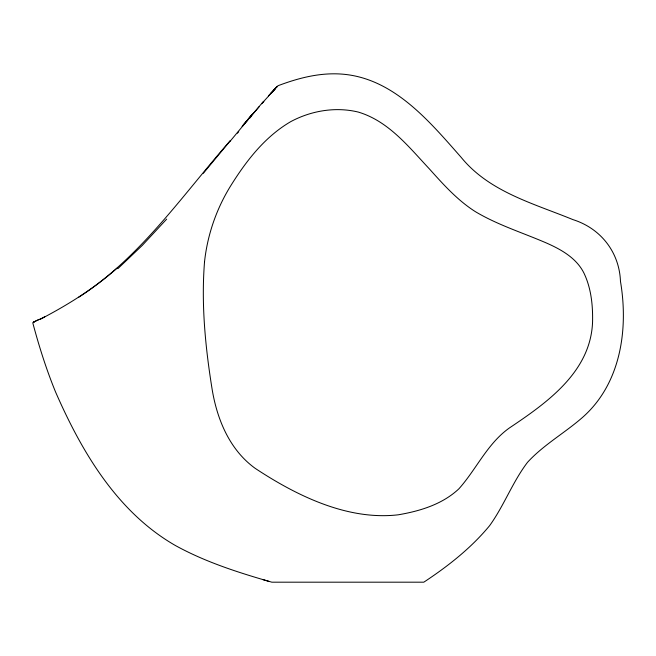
<?xml version="1.0" encoding="UTF-8"?>
<svg xmlns="http://www.w3.org/2000/svg" width="656" height="656" viewBox="0 0 656 656"><rect width="100%" height="100%" fill="white"/><g stroke="black" fill="none" stroke-linecap="round" stroke-linejoin="round"><path stroke-width="0.98" d="M249.87 118.072L251.724 115.743M230.166 140.942L203.335 173.282M230.289 141.056L244.877 123.508M230.166 140.778C182.368 195.25 140.425 257.685 78.417 297.414M242.22 126.296L252.298 114.242M246.139 122L248.042 119.736M249.936 117.465L259.218 106.559M237.431 133.193L238.718 131.659M275.479 88.322L268.386 96.03L275.569 88.355L272.904 91.307M252.478 114.415L259.227 106.543M263.737 101.409L261.793 103.615L263.728 101.434M259.71 105.788L268.599 96.071M166.681 219.112L142.303 245.377L117.867 268.657M270.912 93.439L272.24 92.02M270.772 93.365C273.372 90.954 275.364 87.863 278.16 85.674C296.192 78.876 315.118 73.71 334.535 73.816C390.066 73.98 427.548 119.212 461.152 157.333C489.237 191.872 533.492 203.434 572.926 219.612C600.707 228.354 619.354 252.158 620.469 281.367C628.546 329.115 620.879 383.293 582.987 417.003C565.07 432.812 543.799 444.563 527.547 462.283C512.574 481.955 504.103 505.555 489.671 525.595C471.147 548.063 447.999 566.226 423.801 582.184L271.838 582.184C238.792 572.688 205.812 562.233 175.546 545.603C117.276 512.246 81.68 451.779 55.53 391.903C46.346 369.476 39.04 346.319 32.8 322.916C35.793 320.013 41.418 319.218 44.895 316.586M275.643 88.06L277.299 86.33M276.201 87.478L276.93 86.723L275.856 87.83M117.137 268.132C93.972 288.591 67.568 305.089 40.196 319.3M38.433 319.841L33.153 322.309L34.317 321.932M262.917 579.601L269.411 581.528M204.541 261.687C201.146 304.048 205.295 346.622 211.995 388.467C216.898 418.987 229.42 449.754 255.241 468.384C296.479 495.616 347.459 520.7 398.249 514.804C420.094 511.081 442.415 504.325 458.905 488.81C476.518 469.089 487.375 443.522 509.482 427.901C547.088 402.694 590.761 371.903 592.565 321.907C592.926 305.245 591.171 288.017 583.824 272.839C576.362 258.103 561.38 249.624 546.833 243.179C522.988 232.814 497.871 225.074 475.436 211.691C457.609 200.408 443.431 184.566 429.459 168.994C408.754 146.895 388.475 121.057 358.266 112.069C335.593 106.559 311.272 110.667 290.829 121.59C264.671 136.784 245.787 161.442 230.108 186.78C216.201 209.526 207.427 235.168 204.541 261.687M252.314 114.324L242.236 126.387L252.322 114.292"/></g></svg>
